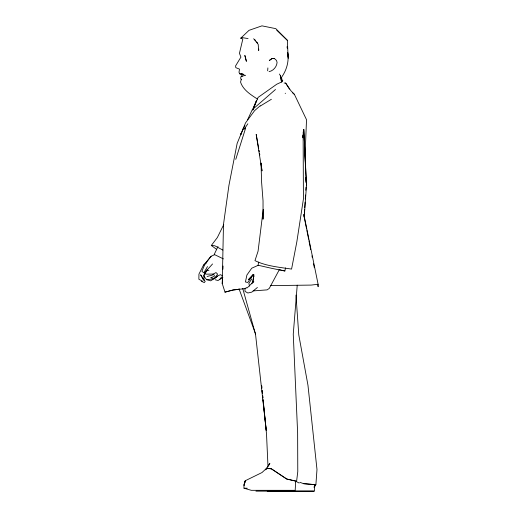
<?xml version="1.0" encoding="UTF-8"?>
<svg xmlns="http://www.w3.org/2000/svg" width="517" height="517" viewBox="0 0 517 517"><rect width="100%" height="100%" fill="white"/><g stroke="black" fill="none" stroke-linecap="round" stroke-linejoin="round"><path stroke-width="0.78" d="M245 288.751L244.98 291.355L247.863 293.003L251.766 292.144L257.408 287.471M203.937 280.259L204.034 274.895L207.22 270.313M305.599 171.217L305.062 155.3L306.523 119.711L294.406 94.385L290.897 90.727L285.655 83.056L284.124 83.056M258.752 49.063L258.687 50.517L258.196 44.339L253.647 38.743M222.556 277.222L222.258 283.62L224.998 292.144L233.154 290.011L245.982 288.486M222.93 269.228L223.079 266.029M304.681 209.211L304.216 217.095L306.587 228.966M304.778 207.634L305.101 202.108M305.288 198.955L305.521 195.012M305.799 190.282L305.986 187.128M314.181 487.117L315.906 484.442L316.986 469.52L307.964 385.268L298.774 334.848L295.97 295.078M253.13 282.625L253.744 274.424L253.957 276.576M267.651 70.81L267.884 67.914M297.23 285.184L293.255 334.189L297.637 432.975L297.779 471.62L296.596 481.321L295.44 481.805M222.627 281.229L222.258 283.62L223.48 224.443L228.947 185.306L237.129 143.474L245.504 122.949L254.597 110.657L260.167 105.798M287.698 52.327C289.21 61.09 286.722 70.041 281.591 77.227L281.998 81.059M303.149 132.546L303.796 129.386L305.062 155.3M258.72 262.106L258.048 265.234L271.845 268.368L284.861 270.992L285.533 267.871M302.619 137.722L303.796 129.386L306.491 185.351L304.216 217.095L303.834 214.381L318.104 284.26L318.136 286.715L317.658 284.344M251.921 283.736L253.227 278.715M241.329 79.224L240.541 82.074C243.087 90.003 250.81 94.747 257.414 99.044M235.752 159.372L245.627 128.126L243.042 128.823M302.71 136.669L303.136 135.383L303.427 198.961L296.836 241.807L291.575 269.086C279.367 267.244 266.152 266.126 254.971 260.646L258.073 251.165L263.237 209.372L263.05 219.189L263.037 200.842L261.596 182.146L261.027 163.01L262.009 170.875L256.193 134.401L258.713 148.637M252.8 110.218L258.093 97.409L276.763 84.219L282.366 81.634L282.754 80.103L281.474 80.917M285.222 93.564L285.358 93.209M252.968 109.63L256.535 100.33M252.968 108.699L256.161 101.319M314.019 487.163L315.105 484.675L315.906 484.442M268.75 465.306L269.868 463.316L265.699 469.85L266.462 468.376L271.399 468.829L286.728 479.026L295.672 481.03L295.194 490.329L251.294 490.329L244.069 488.216M241.788 132.875L240.579 134.698L244.916 125.431M247.585 119.731L252.257 109.753L275.503 89.486M210.335 257.718L211.007 256.303L214.549 254.739M223.409 258.888L214.2 254.454L218 246.538M223.751 224.604L217.347 237.536L211.311 245.491L216.455 249.246M206.005 271.367L203.717 275.91L206.561 279.703L210.652 280.828L216.074 277.442M279.283 269.745L269.254 288.415L267.089 289.875L253.168 290.909M240.579 134.698L241.659 132.804M207.491 266.572L203.898 272.795L201.908 271.341L204.629 264.769L211.007 256.303L203.64 265.273M251.773 278.857L248.845 283.368L249.556 286.108M244.205 129.237L247.83 123.783M253.22 274.74L247.74 282.482L245.426 281.952L246.9 275.031L251.727 268.213L258.254 265.279M206.561 279.703L214.284 278.734L217.586 274.113L215.996 272.549L212.823 274.378M219.79 279.251L221.644 276.963M253.039 274.54L248.393 279.742L253.349 274.701L253.737 277.022M204.493 272.918L212.552 263.961M253.821 281.429L247.126 287.937L245.995 287.517M266.462 468.376L262.003 472.538L245.317 480.713L243.953 484.603L243.953 488.216L247.255 488.216M269.053 71.624C273.338 70.868 276.75 66.751 277.086 62.454L276.498 60.444L274.346 58.466L271.994 58.395L269.305 60.502L271.683 58.912M206.761 262.61L203.62 264.878L198.955 274.088L198.864 279.245L202.341 281.132M217.735 276.117L214.878 277.972L218.193 275.567L220.714 274.689L222.052 275.671M222.866 277.506L218.032 280.505L215.266 279.787M260.29 106.03L271.393 99.283M224.998 292.144L233.012 289.985L239.429 289.223M207.097 276.505L212.468 275.089M318.104 284.26L311.182 285.087L270.359 285.63M205.572 274.178L213.133 274.049L214.297 275.16L214.109 276.543L210.69 277.623L212.487 278.178M277.215 491.15L313.748 491.137M267.25 491.15L286.437 491.111M288.111 57.103L287.349 40.326L275.794 28.655L261.97 25.85L249.026 30.335L240.767 38.168L242.835 39.04L239.449 53.322L240.916 57.122L235.565 65.95L235.83 67.669L239.545 69.142L238.983 72.238L239.778 73.841L243.248 74.209M241.613 76.083L242.589 76.083M255.941 491.15L314.549 491.137L314.549 487.298L315.105 484.675L303.602 483.673L299.834 482.296M315.641 484.675L303.602 483.673M274.346 58.466L271.994 58.395M211.311 245.491L214.801 245.756L222.833 250.086M248.063 38.562L241.723 37.567L240.767 38.168L241.769 38.562M266.507 468.066L271.399 468.829L286.728 479.026L296.596 481.321M206.658 270.068L208.926 270.469M279.18 269.641L280.66 269.964M281.358 270.139L284.861 270.992M239.778 73.841L241.109 74.209M213.573 278.469L214.284 278.734M201.262 281.222L204.286 282.599L205.204 281.487L200.622 274.805L203.485 279.994M295.75 481.249L299.13 483.04M292.641 92.86L294.406 94.385M276.737 30.193L287.349 40.326M254.752 39.57L255.682 40.707M256.613 41.851L257.544 42.995M285.655 83.056L289.481 89.157M279.419 74.028L280.447 75.812L281.655 82.074M241.316 79.683L240.605 78.08L241.226 76.083A9.739 0.84 -18.9 0 0 245.646 75.269M239.016 288.77L255.611 334.053M242.719 288.402L255.547 334.421L266.242 430.422L263.631 404.895M306.904 230.543L308.643 239.248M308.959 240.832L310.704 249.53M311.964 255.863L312.281 257.447M313.548 263.773L314.336 267.728M258.991 150.221L259.269 151.804M259.553 153.387L259.831 154.971M280.447 75.812L281.338 81.137M261.673 385.747L261.835 387.343M262.164 390.535L262.403 392.926M262.649 395.324L262.894 397.715M263.14 400.106L263.386 402.504M261.641 385.966L261.886 388.37M262.132 390.774L262.371 393.178M262.617 395.583L262.862 397.987M263.024 399.589L266.513 434.034L268.006 466.638M287.213 46.756L287.349 48.352M287.193 46.627L287.329 48.184M287.73 52.87L288.208 58.337M306.193 179.477L306.491 185.351L304.759 150.634M305.812 177.59L305.974 182.365M241.73 74.887A6.792 1.131 38.9 0 1 244.147 74.887M245.013 481.708L244.069 485.379L245.317 480.713L245.013 481.708M246.363 61.213L244.877 55.519L246.363 61.213"/></g></svg>
